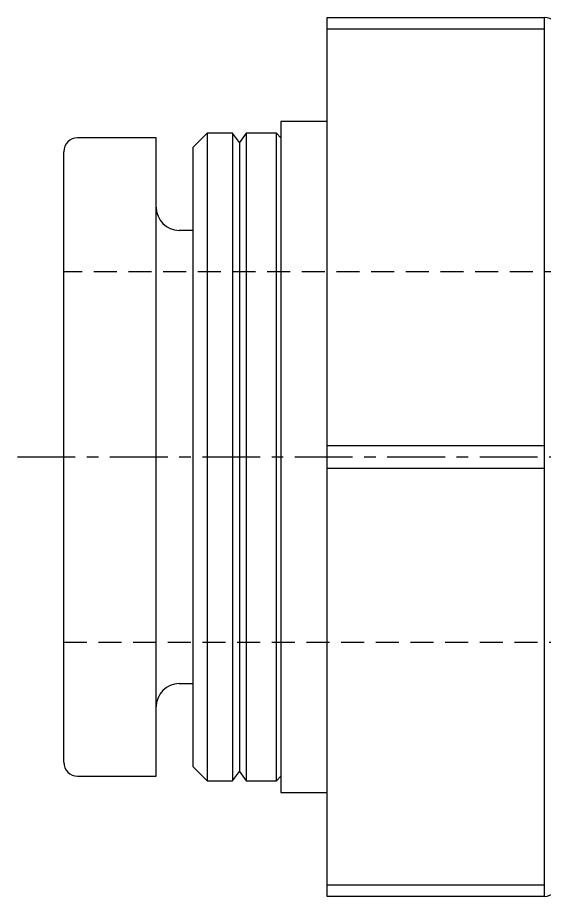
# Model space of a CAD drawing. Extents: x 4.5 to 90.9, y -19.2 to 68.3.
# Drawn here: x 21.11 to 32.51, y 49.34 to 68.34 of the extents above; entities that cross this region are included whole.
import ezdxf

# ---------------------------------------------------------------- set-up
doc = ezdxf.new("R2010")
doc.units = 0
doc.linetypes.add('CENTER', pattern=[2, 1.25, -0.25, 0.25, -0.25])
doc.linetypes.add('DASHED', pattern=[0.75, 0.5, -0.25])
doc.layers.get('0').update_dxf_attribs({"linetype": 'CONTINUOUS'})
doc.layers.add('CENTER', color=1, linetype='CENTER')

msp = doc.modelspace()

# ---------------------------------------------------------------- linework, layer by layer
at = {"color": 7, "linetype": 'CONTINUOUS'}
for p, q in [((27.811, 68.339), (32.511, 68.339)), ((27.811, 49.339), (27.811, 68.339)), ((26.811, 66.089), (26.811, 51.589)), ((27.811, 66.089), (26.811, 66.089)), ((25.211, 65.839), (24.911, 65.539)), ((25.761, 65.839), (25.211, 65.839)), ((25.211, 65.839), (25.211, 51.839)), ((25.761, 65.839), (25.761, 51.839)), ((25.911, 65.639), (25.761, 65.839)), ((26.061, 65.839), (25.911, 65.639)), ((26.061, 65.839), (26.061, 51.839)), ((26.711, 65.839), (26.061, 65.839)), ((26.711, 51.839), (26.711, 65.839)), ((26.811, 65.739), (26.711, 65.839)), ((24.111, 65.739), (22.411, 65.739)), ((24.111, 51.939), (24.111, 65.739)), ((25.911, 65.639), (25.911, 52.039)), ((22.111, 52.239), (22.111, 65.439)), ((24.911, 52.139), (24.911, 65.539)), ((24.911, 63.739), (24.611, 63.739)), ((24.611, 53.939), (24.911, 53.939)), ((24.911, 52.139), (25.211, 51.839)), ((22.411, 51.939), (24.111, 51.939)), ((25.761, 51.839), (25.911, 52.039)), ((25.911, 52.039), (26.061, 51.839)), ((26.711, 51.839), (26.811, 51.939)), ((25.211, 51.839), (25.761, 51.839)), ((26.061, 51.839), (26.711, 51.839)), ((26.811, 51.589), (27.811, 51.589)), ((32.511, 49.339), (27.811, 49.339))]:
    msp.add_line(p, q, dxfattribs=at)
at = {"color": 3, "linetype": 'CONTINUOUS'}
for p, q in [((32.511, 49.339), (32.511, 68.339)), ((32.511, 68.089), (27.811, 68.089)), ((27.811, 59.089), (32.511, 59.089)), ((32.511, 58.589), (27.811, 58.589)), ((27.811, 49.589), (32.511, 49.589))]:
    msp.add_line(p, q, dxfattribs=at)
at = {"color": 3, "linetype": 'DASHED'}
for p, q in [((40.511, 62.839), (22.111, 62.839)), ((22.111, 54.839), (40.511, 54.839))]:
    msp.add_line(p, q, dxfattribs=at)
at = {"color": 7, "linetype": 'CONTINUOUS'}
for centre, radius, start, end in [((32.511, 68.039), 0.3, 0, 90), ((22.411, 65.439), 0.3, 90, 180), ((24.611, 64.239), 0.5, 180, 270), ((24.611, 53.439), 0.5, 90, 180), ((22.411, 52.239), 0.3, 180, 270), ((32.511, 49.639), 0.3, 270, 0)]:
    msp.add_arc(centre, radius, start, end, dxfattribs=at)
at = {"layer": 'CENTER', "color": 1, "linetype": 'CENTER'}
msp.add_line((21.111, 58.839), (61.511, 58.839), dxfattribs=at)

doc.saveas('drawing.dxf')
